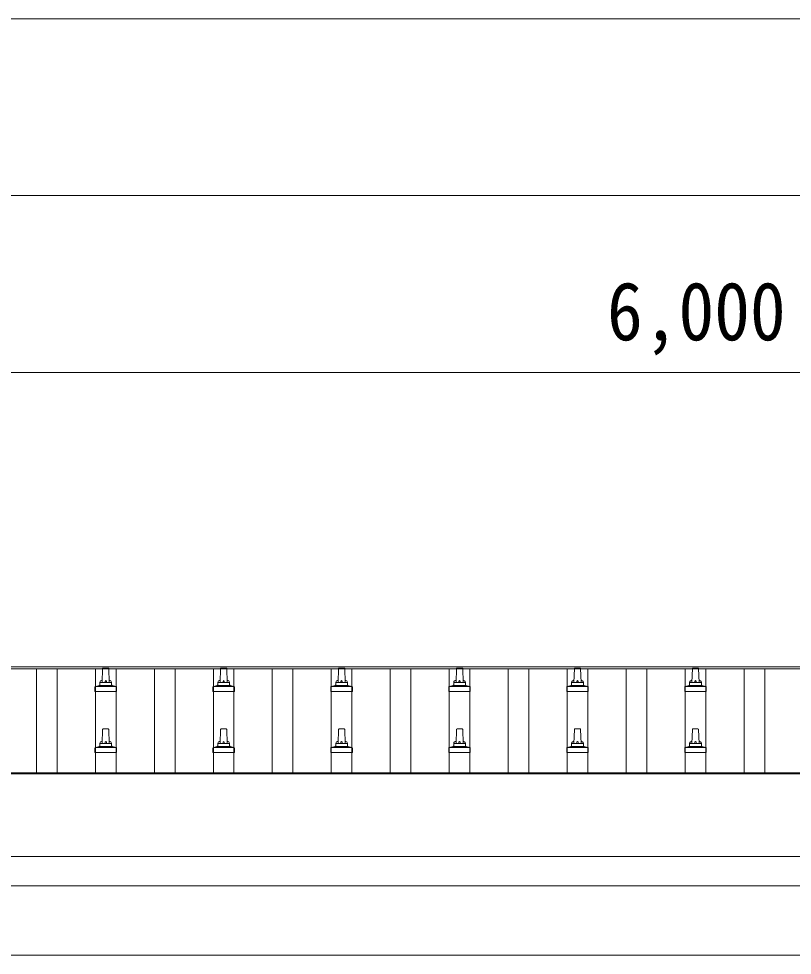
# Model space of a CAD drawing. Units: millimetres at full size, sheet at 1:50; details may follow other scales. Extents: x -14053 to 14053, y -9700 to 9700.
# Drawn here: x -2907 to -1595, y 3124 to 4712 of the extents above; entities that cross this region are included whole.
import ezdxf
from ezdxf.enums import TextEntityAlignment as Align

# ---------------------------------------------------------------- set-up
doc = ezdxf.new("R2010")
doc.units = ezdxf.units.MM
doc.header["$LTSCALE"] = 50
for name, color, linetype, lineweight in [('0-4_設備', 4, 'Continuous', 9), ('0-5_仕上げ', 5, 'Continuous', 5), ('0-8_外構', 6, 'Continuous', 9)]:
    doc.layers.add(name, color=color, linetype=linetype, lineweight=lineweight)
doc.styles.add('ＭＳ ゴシック', font='')
doc.styles.get('ＭＳ ゴシック').set_extended_font_data('MS Gothic')

msp = doc.modelspace()

# ---------------------------------------------------------------- linework, layer by layer
at = {"layer": '0-4_設備'}
for p, q in [((3063.78, 3609.32), (-4759.22, 3609.32)), ((3063.78, 3612.91), (-4736.72, 3612.91)), ((-12580.22, 3431.41), (3061.78, 3431.41)), ((-2936.72, 3433.3), (3061.78, 3433.3)), ((-2936.72, 3291.52), (3061.78, 3291.52)), ((-2936.72, 3241.7), (3061.78, 3241.7)), ((-3367.44, 3123.8), (1225.78, 3123.8))]:
    msp.add_line(p, q, dxfattribs=at)
at = {"layer": '0-5_仕上げ', "color": 4, "lineweight": 9}
for p, q in [((-2876.72, 3433.3), (-2876.72, 3609.32)), ((-2841.72, 3433.3), (-2841.72, 3609.32)), ((-2776.72, 3433.3), (-2776.72, 3609.32)), ((-2741.72, 3433.3), (-2741.72, 3609.32)), ((-2676.72, 3433.3), (-2676.72, 3609.32)), ((-2641.72, 3433.3), (-2641.72, 3609.32)), ((-2576.72, 3433.3), (-2576.72, 3609.32)), ((-2541.72, 3433.3), (-2541.72, 3609.32)), ((-2476.72, 3433.3), (-2476.72, 3609.32)), ((-2441.72, 3433.3), (-2441.72, 3609.32)), ((-2376.72, 3433.3), (-2376.72, 3609.32)), ((-2341.72, 3433.3), (-2341.72, 3609.32)), ((-2276.72, 3433.3), (-2276.72, 3609.32)), ((-2241.72, 3433.3), (-2241.72, 3609.32)), ((-2176.72, 3433.3), (-2176.72, 3609.32)), ((-2141.72, 3433.3), (-2141.72, 3609.32)), ((-2076.72, 3433.3), (-2076.72, 3609.32)), ((-2041.72, 3433.3), (-2041.72, 3609.32)), ((-1976.72, 3433.3), (-1976.72, 3609.32)), ((-1941.72, 3433.3), (-1941.72, 3609.32)), ((-1876.72, 3433.3), (-1876.72, 3609.32)), ((-1841.72, 3433.3), (-1841.72, 3609.32)), ((-1776.72, 3433.3), (-1776.72, 3609.32)), ((-1741.72, 3433.3), (-1741.72, 3609.32)), ((-1676.72, 3433.3), (-1676.72, 3609.32)), ((-1641.72, 3433.3), (-1641.72, 3609.32))]:
    msp.add_line(p, q, dxfattribs=at)
at = {"layer": '0-5_仕上げ'}
for p, q in [((-2764.49, 3609.92), (-2765.22, 3586.39)), ((-2754.94, 3610.89), (-2763.49, 3610.89)), ((-2753.22, 3586.39), (-2753.94, 3609.92)), ((-2564.49, 3609.92), (-2565.22, 3586.39)), ((-2554.94, 3610.89), (-2563.49, 3610.89)), ((-2553.22, 3586.39), (-2553.94, 3609.92)), ((-2364.49, 3609.92), (-2365.22, 3586.39)), ((-2354.94, 3610.89), (-2363.49, 3610.89)), ((-2353.22, 3586.39), (-2353.94, 3609.92)), ((-2164.49, 3609.92), (-2165.22, 3586.39)), ((-2154.94, 3610.89), (-2163.49, 3610.89)), ((-2153.22, 3586.39), (-2153.94, 3609.92)), ((-1964.49, 3609.92), (-1965.22, 3586.39)), ((-1954.94, 3610.89), (-1963.49, 3610.89)), ((-1953.22, 3586.39), (-1953.94, 3609.92)), ((-1764.49, 3609.92), (-1765.22, 3586.39)), ((-1754.94, 3610.89), (-1763.49, 3610.89)), ((-1753.22, 3586.39), (-1753.94, 3609.92)), ((-2777.47, 3570.89), (-2777.47, 3578.61)), ((-2741.35, 3579.39), (-2777.09, 3579.39)), ((-2776.7, 3579.58), (-2769.98, 3581.21)), ((-2748.84, 3581.39), (-2769.6, 3581.39)), ((-2769.22, 3582.18), (-2769.22, 3586.39)), ((-2750.22, 3586.39), (-2768.22, 3586.39)), ((-2749.22, 3582.18), (-2749.22, 3586.39)), ((-2741.73, 3579.58), (-2748.45, 3581.21)), ((-2740.97, 3570.89), (-2740.97, 3578.61)), ((-2577.47, 3570.89), (-2577.47, 3578.61)), ((-2541.35, 3579.39), (-2577.09, 3579.39)), ((-2576.7, 3579.58), (-2569.98, 3581.21)), ((-2548.84, 3581.39), (-2569.6, 3581.39)), ((-2569.22, 3582.18), (-2569.22, 3586.39)), ((-2550.22, 3586.39), (-2568.22, 3586.39)), ((-2549.22, 3582.18), (-2549.22, 3586.39)), ((-2541.73, 3579.58), (-2548.45, 3581.21)), ((-2540.97, 3570.89), (-2540.97, 3578.61)), ((-2377.47, 3570.89), (-2377.47, 3578.61)), ((-2341.35, 3579.39), (-2377.09, 3579.39)), ((-2376.7, 3579.58), (-2369.98, 3581.21)), ((-2348.84, 3581.39), (-2369.6, 3581.39)), ((-2369.22, 3582.18), (-2369.22, 3586.39)), ((-2350.22, 3586.39), (-2368.22, 3586.39)), ((-2349.22, 3582.18), (-2349.22, 3586.39)), ((-2341.73, 3579.58), (-2348.45, 3581.21)), ((-2340.97, 3570.89), (-2340.97, 3578.61)), ((-2177.47, 3570.89), (-2177.47, 3578.61)), ((-2141.35, 3579.39), (-2177.09, 3579.39)), ((-2176.7, 3579.58), (-2169.98, 3581.21)), ((-2148.84, 3581.39), (-2169.6, 3581.39)), ((-2169.22, 3582.18), (-2169.22, 3586.39)), ((-2150.22, 3586.39), (-2168.22, 3586.39)), ((-2149.22, 3582.18), (-2149.22, 3586.39)), ((-2141.73, 3579.58), (-2148.45, 3581.21)), ((-2140.97, 3570.89), (-2140.97, 3578.61)), ((-1977.47, 3570.89), (-1977.47, 3578.61)), ((-1941.35, 3579.39), (-1977.09, 3579.39)), ((-1976.7, 3579.58), (-1969.98, 3581.21)), ((-1948.84, 3581.39), (-1969.6, 3581.39)), ((-1969.22, 3582.18), (-1969.22, 3586.39)), ((-1950.22, 3586.39), (-1968.22, 3586.39)), ((-1949.22, 3582.18), (-1949.22, 3586.39)), ((-1941.73, 3579.58), (-1948.45, 3581.21)), ((-1940.97, 3570.89), (-1940.97, 3578.61)), ((-1777.47, 3570.89), (-1777.47, 3578.61)), ((-1741.35, 3579.39), (-1777.09, 3579.39)), ((-1776.7, 3579.58), (-1769.98, 3581.21)), ((-1748.84, 3581.39), (-1769.6, 3581.39)), ((-1769.22, 3582.18), (-1769.22, 3586.39)), ((-1750.22, 3586.39), (-1768.22, 3586.39)), ((-1749.22, 3582.18), (-1749.22, 3586.39)), ((-1741.73, 3579.58), (-1748.45, 3581.21)), ((-1740.97, 3570.89), (-1740.97, 3578.61)), ((-2777.47, 3570.89), (-2740.97, 3570.89)), ((-2577.47, 3570.89), (-2540.97, 3570.89)), ((-2377.47, 3570.89), (-2340.97, 3570.89)), ((-2177.47, 3570.89), (-2140.97, 3570.89)), ((-1977.47, 3570.89), (-1940.97, 3570.89)), ((-1777.47, 3570.89), (-1740.97, 3570.89)), ((-2764.49, 3506.58), (-2765.22, 3483.06)), ((-2754.94, 3507.56), (-2763.49, 3507.56)), ((-2753.22, 3483.06), (-2753.94, 3506.58)), ((-2564.49, 3506.58), (-2565.22, 3483.06)), ((-2554.94, 3507.56), (-2563.49, 3507.56)), ((-2553.22, 3483.06), (-2553.94, 3506.58)), ((-2364.49, 3506.58), (-2365.22, 3483.06)), ((-2354.94, 3507.56), (-2363.49, 3507.56)), ((-2353.22, 3483.06), (-2353.94, 3506.58)), ((-2164.49, 3506.58), (-2165.22, 3483.06)), ((-2154.94, 3507.56), (-2163.49, 3507.56)), ((-2153.22, 3483.06), (-2153.94, 3506.58)), ((-1964.49, 3506.58), (-1965.22, 3483.06)), ((-1954.94, 3507.56), (-1963.49, 3507.56)), ((-1953.22, 3483.06), (-1953.94, 3506.58)), ((-1764.49, 3506.58), (-1765.22, 3483.06)), ((-1754.94, 3507.56), (-1763.49, 3507.56)), ((-1753.22, 3483.06), (-1753.94, 3506.58)), ((-2748.84, 3478.06), (-2769.6, 3478.06)), ((-2769.22, 3478.85), (-2769.22, 3483.06)), ((-2750.22, 3483.06), (-2768.22, 3483.06)), ((-2749.22, 3478.85), (-2749.22, 3483.06)), ((-2548.84, 3478.06), (-2569.6, 3478.06)), ((-2569.22, 3478.85), (-2569.22, 3483.06)), ((-2550.22, 3483.06), (-2568.22, 3483.06)), ((-2549.22, 3478.85), (-2549.22, 3483.06)), ((-2348.84, 3478.06), (-2369.6, 3478.06)), ((-2369.22, 3478.85), (-2369.22, 3483.06)), ((-2350.22, 3483.06), (-2368.22, 3483.06)), ((-2349.22, 3478.85), (-2349.22, 3483.06)), ((-2148.84, 3478.06), (-2169.6, 3478.06)), ((-2169.22, 3478.85), (-2169.22, 3483.06)), ((-2150.22, 3483.06), (-2168.22, 3483.06)), ((-2149.22, 3478.85), (-2149.22, 3483.06)), ((-1948.84, 3478.06), (-1969.6, 3478.06)), ((-1969.22, 3478.85), (-1969.22, 3483.06)), ((-1950.22, 3483.06), (-1968.22, 3483.06)), ((-1949.22, 3478.85), (-1949.22, 3483.06)), ((-1748.84, 3478.06), (-1769.6, 3478.06)), ((-1769.22, 3478.85), (-1769.22, 3483.06)), ((-1750.22, 3483.06), (-1768.22, 3483.06)), ((-1749.22, 3478.85), (-1749.22, 3483.06)), ((-2777.47, 3467.56), (-2777.47, 3475.27)), ((-2777.47, 3467.56), (-2740.97, 3467.56)), ((-2741.35, 3476.06), (-2777.09, 3476.06)), ((-2776.7, 3476.25), (-2769.98, 3477.87)), ((-2741.73, 3476.25), (-2748.45, 3477.87)), ((-2740.97, 3467.56), (-2740.97, 3475.27)), ((-2577.47, 3467.56), (-2577.47, 3475.27)), ((-2577.47, 3467.56), (-2540.97, 3467.56)), ((-2541.35, 3476.06), (-2577.09, 3476.06)), ((-2576.7, 3476.25), (-2569.98, 3477.87)), ((-2541.73, 3476.25), (-2548.45, 3477.87)), ((-2540.97, 3467.56), (-2540.97, 3475.27)), ((-2377.47, 3467.56), (-2377.47, 3475.27)), ((-2377.47, 3467.56), (-2340.97, 3467.56)), ((-2341.35, 3476.06), (-2377.09, 3476.06)), ((-2376.7, 3476.25), (-2369.98, 3477.87)), ((-2341.73, 3476.25), (-2348.45, 3477.87)), ((-2340.97, 3467.56), (-2340.97, 3475.27)), ((-2177.47, 3467.56), (-2177.47, 3475.27)), ((-2177.47, 3467.56), (-2140.97, 3467.56)), ((-2141.35, 3476.06), (-2177.09, 3476.06)), ((-2176.7, 3476.25), (-2169.98, 3477.87)), ((-2141.73, 3476.25), (-2148.45, 3477.87)), ((-2140.97, 3467.56), (-2140.97, 3475.27)), ((-1977.47, 3467.56), (-1977.47, 3475.27)), ((-1977.47, 3467.56), (-1940.97, 3467.56)), ((-1941.35, 3476.06), (-1977.09, 3476.06)), ((-1976.7, 3476.25), (-1969.98, 3477.87)), ((-1941.73, 3476.25), (-1948.45, 3477.87)), ((-1940.97, 3467.56), (-1940.97, 3475.27)), ((-1777.47, 3467.56), (-1777.47, 3475.27)), ((-1777.47, 3467.56), (-1740.97, 3467.56)), ((-1741.35, 3476.06), (-1777.09, 3476.06)), ((-1776.7, 3476.25), (-1769.98, 3477.87)), ((-1741.73, 3476.25), (-1748.45, 3477.87)), ((-1740.97, 3467.56), (-1740.97, 3475.27))]:
    msp.add_line(p, q, dxfattribs=at)
for centre, radius, start, end in [((-2763.49, 3609.89), 1, 90, 178.60509), ((-2754.94, 3609.89), 1, 1.39491, 90), ((-2563.49, 3609.89), 1, 90, 178.60509), ((-2554.94, 3609.89), 1, 1.39491, 90), ((-2363.49, 3609.89), 1, 90, 178.60509), ((-2354.94, 3609.89), 1, 1.39491, 90), ((-2163.49, 3609.89), 1, 90, 178.60509), ((-2154.94, 3609.89), 1, 1.39491, 90), ((-1963.49, 3609.89), 1, 90, 178.60509), ((-1954.94, 3609.89), 1, 1.39491, 90), ((-1763.49, 3609.89), 1, 90, 178.60509), ((-1754.94, 3609.89), 1, 1.39491, 90), ((-2765.13, 3585.76), 4.13, 90, 171.17633), ((-2755.88, 3586.39), 4.83, 133.60282, 180), ((-2762.55, 3586.39), 4.83, 0, 46.39718), ((-2753.3, 3585.76), 4.13, 8.82367, 90), ((-2565.13, 3585.76), 4.13, 90, 171.17633), ((-2555.88, 3586.39), 4.83, 133.60282, 180), ((-2562.55, 3586.39), 4.83, 0, 46.39718), ((-2553.3, 3585.76), 4.13, 8.82367, 90), ((-2365.13, 3585.76), 4.13, 90, 171.17633), ((-2355.88, 3586.39), 4.83, 133.60282, 180), ((-2362.55, 3586.39), 4.83, 0, 46.39718), ((-2353.3, 3585.76), 4.13, 8.82367, 90), ((-2165.13, 3585.76), 4.13, 90, 171.17633), ((-2155.88, 3586.39), 4.83, 133.60282, 180), ((-2162.55, 3586.39), 4.83, 0, 46.39718), ((-2153.3, 3585.76), 4.13, 8.82367, 90), ((-1965.13, 3585.76), 4.13, 90, 171.17633), ((-1955.88, 3586.39), 4.83, 133.60282, 180), ((-1962.55, 3586.39), 4.83, 0, 46.39718), ((-1953.3, 3585.76), 4.13, 8.82367, 90), ((-1765.13, 3585.76), 4.13, 90, 171.17633), ((-1755.88, 3586.39), 4.83, 133.60282, 180), ((-1762.55, 3586.39), 4.83, 0, 46.39718), ((-1753.3, 3585.76), 4.13, 8.82367, 90), ((-2776.47, 3578.61), 1, 103.62699, 180), ((-2770.22, 3582.18), 1, 283.62699, 0), ((-2768.22, 3585.39), 1, 90, 180), ((-2750.22, 3585.39), 1, 0, 90), ((-2748.22, 3582.18), 1, 180, 256.37301), ((-2741.97, 3578.61), 1, 0, 76.37301), ((-2576.47, 3578.61), 1, 103.62699, 180), ((-2570.22, 3582.18), 1, 283.62699, 0), ((-2568.22, 3585.39), 1, 90, 180), ((-2550.22, 3585.39), 1, 0, 90), ((-2548.22, 3582.18), 1, 180, 256.37301), ((-2541.97, 3578.61), 1, 0, 76.37301), ((-2376.47, 3578.61), 1, 103.62699, 180), ((-2370.22, 3582.18), 1, 283.62699, 0), ((-2368.22, 3585.39), 1, 90, 180), ((-2350.22, 3585.39), 1, 0, 90), ((-2348.22, 3582.18), 1, 180, 256.37301), ((-2341.97, 3578.61), 1, 0, 76.37301), ((-2176.47, 3578.61), 1, 103.62699, 180), ((-2170.22, 3582.18), 1, 283.62699, 0), ((-2168.22, 3585.39), 1, 90, 180), ((-2150.22, 3585.39), 1, 0, 90), ((-2148.22, 3582.18), 1, 180, 256.37301), ((-2141.97, 3578.61), 1, 0, 76.37301), ((-1976.47, 3578.61), 1, 103.62699, 180), ((-1970.22, 3582.18), 1, 283.62699, 0), ((-1968.22, 3585.39), 1, 90, 180), ((-1950.22, 3585.39), 1, 0, 90), ((-1948.22, 3582.18), 1, 180, 256.37301), ((-1941.97, 3578.61), 1, 0, 76.37301), ((-1776.47, 3578.61), 1, 103.62699, 180), ((-1770.22, 3582.18), 1, 283.62699, 0), ((-1768.22, 3585.39), 1, 90, 180), ((-1750.22, 3585.39), 1, 0, 90), ((-1748.22, 3582.18), 1, 180, 256.37301), ((-1741.97, 3578.61), 1, 0, 76.37301), ((-2763.49, 3506.56), 1, 90, 178.60509), ((-2754.94, 3506.56), 1, 1.39491, 90), ((-2563.49, 3506.56), 1, 90, 178.60509), ((-2554.94, 3506.56), 1, 1.39491, 90), ((-2363.49, 3506.56), 1, 90, 178.60509), ((-2354.94, 3506.56), 1, 1.39491, 90), ((-2163.49, 3506.56), 1, 90, 178.60509), ((-2154.94, 3506.56), 1, 1.39491, 90), ((-1963.49, 3506.56), 1, 90, 178.60509), ((-1954.94, 3506.56), 1, 1.39491, 90), ((-1763.49, 3506.56), 1, 90, 178.60509), ((-1754.94, 3506.56), 1, 1.39491, 90), ((-2770.22, 3478.85), 1, 283.62699, 0), ((-2765.13, 3482.43), 4.13, 90, 171.17633), ((-2768.22, 3482.06), 1, 90, 180), ((-2755.88, 3483.06), 4.83, 133.60282, 180), ((-2762.55, 3483.06), 4.83, 0, 46.39718), ((-2753.3, 3482.43), 4.13, 8.82367, 90), ((-2750.22, 3482.06), 1, 0, 90), ((-2748.22, 3478.85), 1, 180, 256.37301), ((-2570.22, 3478.85), 1, 283.62699, 0), ((-2565.13, 3482.43), 4.13, 90, 171.17633), ((-2568.22, 3482.06), 1, 90, 180), ((-2555.88, 3483.06), 4.83, 133.60282, 180), ((-2562.55, 3483.06), 4.83, 0, 46.39718), ((-2553.3, 3482.43), 4.13, 8.82367, 90), ((-2550.22, 3482.06), 1, 0, 90), ((-2548.22, 3478.85), 1, 180, 256.37301), ((-2370.22, 3478.85), 1, 283.62699, 0), ((-2365.13, 3482.43), 4.13, 90, 171.17633), ((-2368.22, 3482.06), 1, 90, 180), ((-2355.88, 3483.06), 4.83, 133.60282, 180), ((-2362.55, 3483.06), 4.83, 0, 46.39718), ((-2353.3, 3482.43), 4.13, 8.82367, 90), ((-2350.22, 3482.06), 1, 0, 90), ((-2348.22, 3478.85), 1, 180, 256.37301), ((-2170.22, 3478.85), 1, 283.62699, 0), ((-2165.13, 3482.43), 4.13, 90, 171.17633), ((-2168.22, 3482.06), 1, 90, 180), ((-2155.88, 3483.06), 4.83, 133.60282, 180), ((-2162.55, 3483.06), 4.83, 0, 46.39718), ((-2153.3, 3482.43), 4.13, 8.82367, 90), ((-2150.22, 3482.06), 1, 0, 90), ((-2148.22, 3478.85), 1, 180, 256.37301), ((-1970.22, 3478.85), 1, 283.62699, 0), ((-1965.13, 3482.43), 4.13, 90, 171.17633), ((-1968.22, 3482.06), 1, 90, 180), ((-1955.88, 3483.06), 4.83, 133.60282, 180), ((-1962.55, 3483.06), 4.83, 0, 46.39718), ((-1953.3, 3482.43), 4.13, 8.82367, 90), ((-1950.22, 3482.06), 1, 0, 90), ((-1948.22, 3478.85), 1, 180, 256.37301), ((-1770.22, 3478.85), 1, 283.62699, 0), ((-1765.13, 3482.43), 4.13, 90, 171.17633), ((-1768.22, 3482.06), 1, 90, 180), ((-1755.88, 3483.06), 4.83, 133.60282, 180), ((-1762.55, 3483.06), 4.83, 0, 46.39718), ((-1753.3, 3482.43), 4.13, 8.82367, 90), ((-1750.22, 3482.06), 1, 0, 90), ((-1748.22, 3478.85), 1, 180, 256.37301), ((-2776.47, 3475.27), 1, 103.62699, 180), ((-2741.97, 3475.27), 1, 0, 76.37301), ((-2576.47, 3475.27), 1, 103.62699, 180), ((-2541.97, 3475.27), 1, 0, 76.37301), ((-2376.47, 3475.27), 1, 103.62699, 180), ((-2341.97, 3475.27), 1, 0, 76.37301), ((-2176.47, 3475.27), 1, 103.62699, 180), ((-2141.97, 3475.27), 1, 0, 76.37301), ((-1976.47, 3475.27), 1, 103.62699, 180), ((-1941.97, 3475.27), 1, 0, 76.37301), ((-1776.47, 3475.27), 1, 103.62699, 180), ((-1741.97, 3475.27), 1, 0, 76.37301)]:
    msp.add_arc(centre, radius, start, end, dxfattribs=at)
at = {"layer": '0-8_外構'}
for p, q in [((-4759.22, 4411.91), (3040.78, 4411.91)), ((-4759.22, 4111.91), (1240.78, 4111.91))]:
    msp.add_line(p, q, dxfattribs=at)
msp.add_lwpolyline([(-12611.22, 4711.91), (3092.78, 4711.91), (3092.78, 3811.91)], dxfattribs=at)

# ---------------------------------------------------------------- texts
at = {"layer": '0-8_外構', "color": 7, "style": 'ＭＳ ゴシック', "width": 0.9}
msp.add_text('6,000', height=98.97, dxfattribs=at).set_placement((-1909.22, 4136.91), align=Align.BOTTOM_LEFT)

doc.saveas('drawing.dxf')
